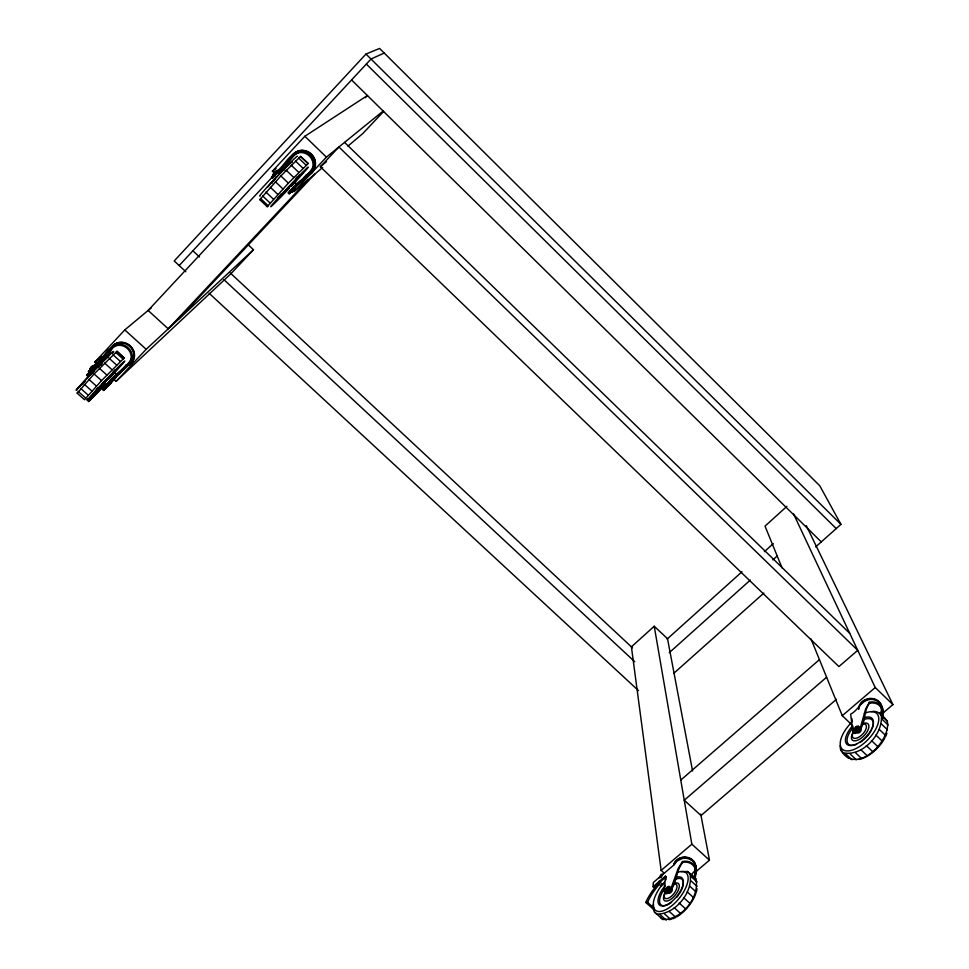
<?xml version="1.0" encoding="UTF-8"?>
<svg xmlns="http://www.w3.org/2000/svg" width="969" height="969" viewBox="0 0 969 969"><rect width="100%" height="100%" fill="white"/><g stroke="black" fill="none" stroke-linecap="round" stroke-linejoin="round"><path stroke-width="1.45" d="M117.019 351.287L124.262 358.203L117.019 351.287L94.078 373.949L77.302 393.099M653.481 904.186L653.312 908.619L654.414 911.986L656.74 914.07C675.308 914.724 694.095 891.383 689.819 873.372L687.372 871.47L681.086 871.7M665.957 879.828L666.139 876.824L665.4 876.158L653.033 886.696L653.772 887.362L666.139 876.824M695.148 878.265L695.972 873.675A11.289 9.86 -4.2 0 0 693.332 864.106A11.289 9.86 -4.2 0 0 682.503 861.502L682.757 862.422C676.398 869.811 677.089 880.3 672.001 888.416A4.954 2.217 -51 0 1 667.738 893.357A4.954 2.217 -51 0 1 665.231 891.819L664.468 891.141L665.4 876.158M653.033 886.696L653.336 882.493L674.351 864.578L676.919 861.09L682.031 858.558A11.253 9.835 -4.2 0 1 695.924 868.139M882.529 718.235L882.868 715.255A11.822 10.489 -14.3 0 0 880.518 705.008A11.822 10.489 -14.3 0 0 869.35 702.246L865.656 708.933L860.52 727.053A5.075 2.41 -45.8 0 1 856.184 732.104A5.075 2.41 -45.8 0 1 852.781 731.171L850.649 714.177C857.71 710.628 860.496 701.931 868.224 699.739A11.785 10.465 -14.3 0 1 882.056 707.249M856.669 728.688L856.439 730.59A2.846 1.357 -45.8 0 1 854.428 729.96L854.113 729.645A9.06 6.686 11.1 0 1 858.57 727.113L857.359 729.899M856.887 726.847L856.572 726.496A8.975 4.118 58.9 0 0 856.111 730.275L857.214 730.032M668.283 890.414L669.967 887.422L668.44 886.926A2.822 1.26 -51 0 0 666.49 888.864M840.014 745.876L840.62 749.8C855.566 776.52 891.371 741.285 887.313 721.154C883.207 716.406 878.52 709.817 871.349 711.658M842.606 752.586C861.732 757.601 883.546 734.175 881.281 715.34L879.101 712.724M694.204 877.635L694.943 873.42A10.211 8.915 -4.2 0 0 692.556 864.784A10.211 8.915 -4.2 0 0 682.757 862.422M667.944 888.985L667.447 891.044A2.786 1.248 -51 0 1 665.982 890.039L665.655 889.748A2.822 1.26 -51 0 1 668.113 886.635A2.786 1.248 -51 0 1 669.591 887.628L669.906 887.919M668.428 886.962L668.113 886.635A8.733 5.015 63.2 0 0 667.12 890.753L669.313 889.215M654.414 911.986L662.808 919.46C681.413 920.271 700.26 896.785 695.815 878.774L689.819 873.372M852.781 731.171L853.532 731.898A5.075 2.422 -45.8 0 0 856.935 732.83A5.075 2.422 -45.8 0 0 861.271 727.78C865.644 720.052 863.936 710.289 869.581 703.24L869.266 702.283M109.703 382.912C116.098 373.84 127.472 369.528 132.22 359.293A12.718 11.713 36.5 0 0 128.053 347.617A12.718 11.713 36.5 0 0 115.868 344.528L108.092 349.809L103.635 355.926L88.324 371.648L89.124 370.97L90.032 371.781L101.806 360.965M293.886 188.713C299.457 180.416 310.165 177.085 313.992 167.613A13.227 12.658 52.9 0 0 297.495 151.733C288.12 155.682 284.183 165.893 276.31 171.913M95.774 367.445L110.43 351.699L112.779 347.423M858.776 727.889L858.631 726.605L856.899 726.798M278.357 172.966C285.782 167.746 289.816 159.51 296.078 153.477M664.468 891.141A4.954 2.217 -51 0 0 666.987 892.679A4.954 2.217 -51 0 0 671.251 887.737L678.07 868.696L682.418 861.538M669.736 888.403L669.833 886.962L668.295 887.035M297.41 151.77L297.871 152.945A11.955 11.446 52.9 0 1 312.793 167.298C307.948 176.721 297.544 181.336 291.075 189.718M691.684 874.413L694.531 871.034A10.175 8.891 -4.2 0 0 694.676 866.431M93.169 368.22C101.624 361.376 106.493 350.742 116.268 345.654A11.495 10.586 36.5 0 1 127.29 348.452A11.495 10.586 36.5 0 1 131.045 359.002C126.176 368.91 115.008 373.198 108.734 382.174M659.15 877.89L661.1 874.353L662.893 874.22L660.943 877.769M290.652 192.225L295.024 187.598M292.493 190.166L295.012 187.623L292.396 190.481M858.401 728.676L856.136 730.711M259.813 199.65L280.853 175.946L300.511 156.421L308.36 163.386L288.374 183.141L267.226 206.688L259.813 199.65L260.504 199.323L262.611 201.322M274.905 173.366L277.425 170.859M89.947 369.964L91.171 368.499M111.035 348.004L114.572 344.407L117.443 343.183A12.67 11.676 36.5 0 1 129.592 346.272A12.67 11.676 36.5 0 1 133.722 357.9L132.741 360.807L128.611 365.204M291.584 156.288L295.412 152.399L298.44 151.079A13.178 12.609 53.1 0 1 314.877 166.898L311.824 172.724L307.415 175.595L289.028 193.921L293.001 189.536M290.24 190.796L291.148 189.767M292.456 188.374L294.091 186.738M89.984 369.904L91.219 368.438M290.736 192.116L292.384 190.275M91.631 369.867L90.904 370.727L91.667 369.988M94.55 366.96L93.654 367.954M277.4 170.98L276.783 171.44M124.298 357.864L101.527 380.623L84.521 399.737L76.987 393.026M107.801 378.843L104.713 382.065M106.457 384.632L107.498 383.482M110.078 380.878L110.599 380.32M277.728 172.506L277.231 172.797M272.616 182.184L271.853 183.407M295.993 178.502L297.083 176.976M94.029 367.554L95.071 366.379L93.436 367.917M86.616 399.652L88.724 401.529L89.62 400.476A38.372 0.993 -46.3 0 0 105.936 383.615M291.112 185.297L287.938 188.592L288.411 188.168M100.715 365.216L101.588 364.211M292.856 187.962L294.043 186.763M277.752 172.543L278.394 171.743L277.497 172.591M107.196 383.809L106.457 384.645M276.129 172.094L273.101 175.474L273.864 174.795M298.198 176.419L299.615 174.832M91.292 370.206L91.934 369.528M290.785 190.154L290.179 190.917M90.565 369.395C86.81 371.624 96.9 361.873 92.152 367.033M92.031 367.748L93.569 366.04M275.838 174.287L274.59 175.777M275.426 174.747L274.493 175.934M273.573 175.05L274.808 173.475M273.743 180.888L275.208 179.265M110.866 381.883L111.944 381.447L109.885 383.494M112.998 372.157L115.287 369.637M93.072 366.827L93.121 365.967A9.448 6.202 38.8 0 0 90.141 368.826L90.577 369.153M109.558 381.459L110.2 380.793M295.678 179.204L297.483 177.218M92.915 366.997L93.521 366.33M91.025 374.615L94.259 371.139M815.644 546.928L840.947 524.374L819.762 485.76L379.582 48.45L365.979 54.046L174.202 260.952L185.842 271.72M179.18 265.554L371.006 59.024L384.208 53.053M97.021 364.211L94.768 362.2L124.783 329.92L151.394 307.73M274.554 173.233L272.398 171.186L304.847 136.278L367.505 95.471L365.349 97.736M92.77 370.679L87.501 375.984L86.604 375.185L93.218 368.135M96.682 364.356L98.693 362.188L94.441 366.088M101.636 359.451L103.695 357.246M272.531 176.818L148.124 310.455L168.231 328.83L308.215 179.701M87.501 375.984L92.54 370.582M95.568 367.324L99.589 363M107.244 383.724L107.886 383.07M291.257 185.479C312.866 161.605 266.608 210.636 287.696 189.234M108.625 384.039L107.329 385.529L108.782 384.075M91.316 368.341L94.187 365.519L93.206 366.391M275.063 172.773C281.264 165.905 268.982 178.684 274.481 173.366M123.778 369.237L103.659 390.434L102.762 389.635L106.808 385.335M110.841 381.023L114.875 376.711M114.003 377.862L125.97 365.143M103.659 390.434L115.771 377.522L109.582 383.506M293.837 187.768L300.741 180.852M303.539 177.86L306.519 174.735M108.589 384.087L107.365 385.444L109.182 384.427M108.722 383.942L111.496 381.12L109.727 383.094M113.87 379.327L116.11 381.35L146.162 349.3L253.478 249.748L248.016 244.612M383.191 111.011L326.42 157.135L293.946 191.765L322.665 167.48M320.351 166.765L338.92 146.985L857.735 650.32L838.912 666.587L320.351 166.765L326.505 161.629M178.272 319.516L314.695 174.214M92.661 368.704L89.245 372.471L90.032 371.781M276.322 173.596L272.386 178.054L275.075 175.801M93.823 367.808L92.758 368.935M108.104 379.218L119.502 366.476L92.988 394.383L104.64 382.828M291.015 186.109L303.358 172.361L275.935 201.225L288.387 188.894M108.298 382.622L104.809 386.389L105.573 385.686L106.481 386.498L105.718 387.212L109.158 383.482M253.478 249.748L230.997 273.646L116.11 381.35M383.567 111.483L362.878 133.48L347.944 146.101M292.577 188.228L288.108 193.049L290.676 190.699M108.007 382.816L110.599 380.296M292.941 189.682L293.995 188.495M108.928 383.639L109.909 382.61M276.395 171.67L271.465 177.17L274.239 174.856M276.286 173.814C283.929 167.225 288.774 157.523 297.871 152.945M91.486 368.014L92.479 366.985M92.406 368.838L93.399 367.808M101.745 384.039L103.84 381.871M91.595 367.614L90.093 369.128A9.569 7.062 41.6 0 1 93.194 365.664L93.581 366.016M92.988 395.497L89.087 399.494M92.225 369.48L92.794 368.862M276.734 173.354L277.364 172.664M108.661 384.208L107.934 384.935L109.412 383.324L108.346 385.129A9.424 6.202 39 0 0 111.265 382.234L107.668 385.904L108.249 385.383A9.557 7.062 41.4 0 0 111.374 381.968L110.975 381.616M294.346 188.24L294.964 187.647M282.064 193.582L277.485 198.124M97.772 367.517L102.011 363.629M91.74 369.964L92.37 369.298M291.378 191.523L291.403 192.274L295.424 187.974L291.403 192.274A9.944 8.236 46.6 0 0 295.073 188.289L292.832 189.912L294.443 189.112A9.787 5.099 42.8 0 1 292.032 191.474L291.657 191.063M96.294 389.538L97.857 387.988M102.762 389.635L104.955 387.527L102.787 385.577M91.994 369.673L91.449 370.194M109.703 381.701L117.031 374.64L113.761 371.708M91.498 369.976L94.405 367.178M283.602 170.52L284.68 169.502M273.791 174.844L273.076 174.771A9.969 8.249 46.9 0 1 276.71 170.738L277.11 171.125M274.045 174.299L273.646 173.923A9.811 5.111 42.6 0 1 276.129 171.61L276.528 171.998M86.604 375.185L89.305 372.69M692.581 770.997L667.52 638.716L654.232 626.24L631.413 646.856L661.137 870.404L664.443 873.372M786.889 506.363L765.025 526.119L782.068 567.931M280.404 194.793L281.216 194.066M667.06 639.128L741.988 571.771M764.359 551.664L773.31 543.621M669.264 652.694L750.333 580.068M772.862 559.888L777.368 555.855M673.734 673.358L763.838 593.089M680.783 780.081L819.435 659.635M826.605 677.21L684.259 800.224L701.023 815.535L836.513 699.255M661.137 870.404L691.842 844.181L654.232 626.24M851.642 724.618L842.279 715.679L875.237 687.53L793.575 513.945M94.768 362.2L101.684 356.326M694.688 872.718L709.478 860.181L700.744 814.105M882.686 713.293L892.909 704.62L806.317 525.622M310.734 171.998L306.337 174.88M129.785 362.769L125.655 365.422M668.198 890.511L667.181 891.129M272.398 171.186L276.092 168.582M854.561 729.887L854.44 729.948A2.846 1.357 -45.8 0 1 856.862 726.835M267.226 206.688L267.88 206.324M665.982 890.039L666.078 889.978A2.822 1.26 -51 0 1 666.175 889.469M856.729 726.932L858.401 726.459L858.897 727.428M668.21 891.674L667.944 891.807A2.75 1.235 -51 0 1 667.496 891.904M295.884 153.611L298.634 152.412M115.783 344.564L116.268 345.654M657.721 884.564L657.576 884.431A34.424 15.504 -51.2 0 0 645.766 902.454L647.558 902.369L653.821 907.941M694.943 873.42L695.948 873.735M882.82 715.328L881.79 714.989A10.695 9.484 -14.3 0 0 879.67 705.735A10.695 9.484 -14.3 0 0 869.581 703.24M131.045 359.002L132.184 359.378M312.793 167.298L313.968 167.71M882.844 717.654L885.109 718.501M695.815 878.774L687.372 871.47M660.143 914.7L666.236 920.114M645.766 902.454L654.111 909.867M674.267 907.783L680.371 913.246M84.364 384.366L91.813 391.016M669.228 911.454L675.332 916.904M80.693 388.46L88.131 395.086M87.513 398.598L89.62 400.476M78.186 391.415L85.599 398.017M664.407 913.815L670.5 919.242M671.251 887.737L672.001 888.416M94.078 373.949L101.527 380.623M658.993 881.305L663.123 885M104.167 385.989L106.287 387.891M659.114 882.311L659.38 884.322L661.452 886.175M679.16 903.072L685.277 908.534M88.93 379.412L96.391 386.074M660.458 917.364L662.808 919.46M104.604 363.06L112.029 369.734M687.178 891.855L693.271 897.318M99.432 368.365L106.869 375.039M94.308 365.143L95.228 365.967M110.805 379.933L111.726 380.756M683.569 897.621L689.674 903.096M115.65 352.341L122.978 358.942M113.01 354.763L120.362 361.401M691.091 876.606L697.111 882.02M691.067 880.966L697.111 886.405M109.243 358.421L116.631 365.083M689.734 886.163L695.803 891.625M124.783 329.92L146.162 349.3M691.842 844.181L709.478 860.181M209.134 293.28L638.498 690.643M230.174 272.883L632.491 647.849M192.892 250.801L199.529 256.979M223.9 279.641L634.743 661.718M265.954 192.092L273.464 199.226M855.276 752.525L861.393 758.339M262.611 195.932L270.097 203.042M850.188 754.015L856.293 759.805M260.528 198.5L267.977 205.573M845.876 754.027L851.945 759.793M840.62 749.8L842.63 751.702M844.641 753.616L848.662 758.327M271.962 176.806L272.883 177.69M288.568 192.661L289.489 193.534M275.402 181.736L282.936 188.919M866.322 745.573L872.451 751.423M270.315 187.247L277.837 194.418M860.787 749.643L866.916 755.481M286.267 170.302L293.777 177.497M875.928 735.083L882.044 740.946M295.012 182.317L297.156 184.376M293.934 181.893L296.998 184.837M278.115 169.938L279.048 170.835M294.77 185.878L295.69 186.763M860.52 727.053L861.271 727.78M280.853 175.946L288.374 183.141M871.494 740.607L877.623 746.457M295.472 161.024L302.946 168.194M881.402 723.976L887.483 729.827M291.257 165.202L298.755 172.397M879.307 729.403L885.412 735.265M300.511 156.421L307.9 163.543M881.281 715.34L887.313 721.154M298.634 158.032L306.059 165.178M882.069 719.18L888.125 725.006M304.847 136.278L326.42 157.135M875.237 687.53L892.909 704.62M344.589 142.382L849.728 633.314M351.565 79.955L821.276 541.901M365.979 54.046L840.947 524.374M366.33 64.063L836.211 528.602M880.627 712.445L880.857 712.954A10.659 9.46 -14.3 0 0 878.738 703.724M811.041 639.019L842.279 715.679M851.848 718.489L852.223 721.469M852.781 725.938L853.156 728.918M666.357 889.094A2.786 1.248 -51 0 1 668.222 887.059M647.558 902.369A34.86 15.734 -51.1 0 1 659.38 884.322M677.561 872.403A24.201 10.901 -51 0 1 684.38 890.584A24.201 10.901 -51 0 1 656.691 911.017A24.201 10.901 -51 0 1 664.407 882.105M697.026 888.743A24.164 11.059 -51.1 0 1 696.239 892.279M695.839 893.527A24.164 11.059 -51.1 0 1 677.089 916.674M675.962 917.316A24.164 11.059 -51.1 0 1 672.668 918.806M671.299 919.23A24.164 11.059 -51.1 0 1 668.755 919.605M674.545 883.34A10.998 4.954 -51 0 1 678.348 890.099A10.998 4.954 -51 0 1 666.999 901.061A10.998 4.954 -51 0 1 665.231 892.328M670.863 889.784A2.204 0.993 -51 0 1 672.159 890.487A2.204 0.993 -51 0 1 670.112 893.006A2.204 0.993 -51 0 1 669.179 891.855M673.201 884.322A8.891 3.997 -51 0 1 676.507 889.167A8.891 3.997 -51 0 1 668.065 898.372A8.891 3.997 -51 0 1 664.807 893.479M675.684 877.514A17.599 7.922 -51 0 1 680.759 890.475A17.599 7.922 -51 0 1 660.797 905.736A17.599 7.922 -51 0 1 665.328 885.436M676.12 879.04A16.497 7.437 -51 0 1 679.293 893.89M678.482 895.065A16.497 7.437 -51 0 1 676.689 897.355M671.65 902.224A16.497 7.437 -51 0 1 660.155 903.823A16.497 7.437 -51 0 1 664.419 888.985M677.706 859.757A9.581 8.37 -4.3 0 1 691.248 859.806M673.709 864.324A11.24 9.823 -4.2 0 1 687.663 857.408A11.24 9.823 -4.2 0 1 695.27 869.496M673.806 864.905A11.253 9.835 -4.2 0 1 687.76 857.989A11.253 9.835 -4.2 0 1 695.367 870.089M260.31 195.786A27.471 1.017 -46.6 0 1 276.456 176.939A27.471 1.017 -46.6 0 1 297.447 156.336M289.113 188.41A27.411 0.751 -46.6 0 1 273.258 203.514A27.411 0.751 -46.6 0 1 305.586 169.381A27.411 0.751 -46.6 0 1 291.051 186.375M267.371 187.356A19.974 0.739 -46.6 0 1 284.62 168.848A19.974 0.739 -46.6 0 1 291.73 162.635M291.33 156.917A13.154 12.597 53.1 0 1 312.127 154.919A13.154 12.597 53.1 0 1 307.657 175.462M291.693 156.094A13.166 12.609 53.1 0 1 312.321 155.488A13.166 12.609 53.1 0 1 307.476 175.607M864.372 713.414A24.819 11.858 -45.8 0 1 875.867 728.906A24.819 11.858 -45.8 0 1 844.956 750.636A24.819 11.858 -45.8 0 1 851.727 722.317M886.914 733.206A24.77 12.04 -45.8 0 1 885.363 736.985M884.709 738.269A24.77 12.04 -45.8 0 1 858.704 759.454M862.41 723.782A11.277 5.402 -45.8 0 1 868.369 729.088A11.277 5.402 -45.8 0 1 856.402 740.619A11.277 5.402 -45.8 0 1 852.599 733.242M859.818 729.56A2.253 1.078 -45.8 0 1 861.053 730.481A2.253 1.078 -45.8 0 1 858.897 732.83A2.253 1.078 -45.8 0 1 857.674 731.91M862.931 724.085A9.121 4.361 -45.8 0 1 865.511 730.117A9.121 4.361 -45.8 0 1 855.821 738.342A9.121 4.361 -45.8 0 1 853.289 732.261M864.178 717.775A18.048 8.624 -45.8 0 1 871.155 729.863A18.048 8.624 -45.8 0 1 849.219 745.403A18.048 8.624 -45.8 0 1 852.49 726.047M863.536 719.749A16.921 8.103 -45.8 0 1 872.1 728.749M871.567 729.899A16.921 8.103 -45.8 0 1 863.5 739.941M862.362 740.861A16.921 8.103 -45.8 0 1 860.06 742.484M856.632 744.277A16.921 8.103 -45.8 0 1 847.221 741.975A16.921 8.103 -45.8 0 1 852.708 728.167M861.356 703.421A10.029 8.903 -14.4 0 1 865.22 700.139M858.461 708.933A11.773 10.453 -14.4 0 1 869.29 698.479A11.773 10.453 -14.4 0 1 881.584 706.244M858.679 709.429A11.773 10.453 -14.4 0 1 869.52 698.976A11.773 10.453 -14.4 0 1 881.826 706.74M85.417 380.817A37.973 1.393 -46.2 0 1 84.024 382.258M82.644 383.663A37.973 1.393 -46.2 0 1 81.275 385.056M79.942 386.413A37.973 1.393 -46.2 0 1 76.091 390.277L76.963 389.199A38.457 1.417 -46.2 0 0 84.909 381.156M105.015 384.705A37.888 0.981 -46.3 0 1 88.724 401.529M76.999 389.817A26.684 0.957 -46.2 0 1 97.251 367.142A26.684 0.957 -46.2 0 1 112.319 353.346M104.058 383.724A26.635 0.703 -46.3 0 1 90.541 396.285A26.635 0.703 -46.3 0 1 121.609 363.799A26.635 0.703 -46.3 0 1 108.782 378.782M82.995 383.772A19.404 0.69 -46.2 0 1 81.99 384.572M81.88 384.427A19.404 0.69 -46.2 0 1 96.743 368.05A19.404 0.69 -46.2 0 1 108.576 356.858M111.096 348.295A12.658 11.652 36.5 0 1 130.972 346.49A12.658 11.652 36.5 0 1 127.351 365.531M110.769 348.561A12.658 11.664 36.5 0 1 131.045 347.156A12.658 11.664 36.5 0 1 126.055 366.137M109.642 354.593A12.658 11.664 36.5 0 1 109.654 352.498M99.977 386.837L99.565 387.455L112.961 373.356L99.977 386.837M667.12 890.753A2.822 1.26 -51 0 0 669.591 887.628A8.6 5.838 17.7 0 0 665.655 889.748A2.786 1.248 -51 0 0 667.12 890.753M856.16 730.238A2.859 1.357 -45.8 0 0 858.389 726.338A2.859 1.357 -45.8 0 0 854.573 728.506A2.859 1.357 -45.8 0 0 856.16 730.238"/></g></svg>
